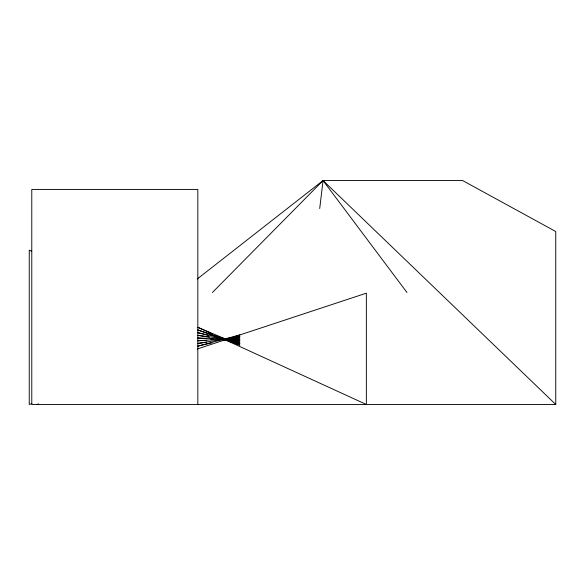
<?xml version="1.0" encoding="UTF-8"?>
<svg xmlns="http://www.w3.org/2000/svg" width="585" height="585" viewBox="0 0 585 585"><rect width="100%" height="100%" fill="white"/><g stroke="black" fill="none" stroke-linecap="round" stroke-linejoin="round"><path stroke-width="0.88" d="M319.71 208.531L323.052 180.538L462.596 180.538L555.75 231.521L555.75 404.462L31.78 404.462L31.78 189.423L197.825 189.423L197.825 404.462M212.406 292.5L323.052 180.538L555.75 404.462M197.233 278.994L323.052 180.538L406.977 292.5M36.899 404.462L38.632 403.884M31.853 403.599L29.25 404.462L29.25 250.131L31.744 251.272M197.372 348.96L366.356 293.173L366.356 404.462L224.369 339.461M239.938 334.905L197.803 346.13L211.85 342.876M222.38 340.433L239.938 336.368L230.973 337.874M229.181 338.174L197.803 343.439L206.768 342.24M223.799 339.973L239.938 337.83L230.973 338.444M227.389 338.693L197.803 340.748L206.768 340.433M223.799 339.848L239.938 339.285L230.973 339.022M227.389 338.92L197.803 338.057L206.768 338.627M210.351 338.861L213.042 339.029M223.799 339.717L239.938 340.748L230.973 339.6M226.49 339.029L197.803 335.366L209.459 337.26M223.799 339.585L239.938 342.21L231.163 340.221M225.89 339.029L197.803 332.675L208.333 335.424M224.135 339.549L239.938 343.666L230.483 340.594M225.32 338.92L197.803 329.984L218.439 337.406M224.457 339.563L239.938 345.128L230.848 341.282M225.064 338.832L197.803 327.3L211.916 333.757"/></g></svg>
